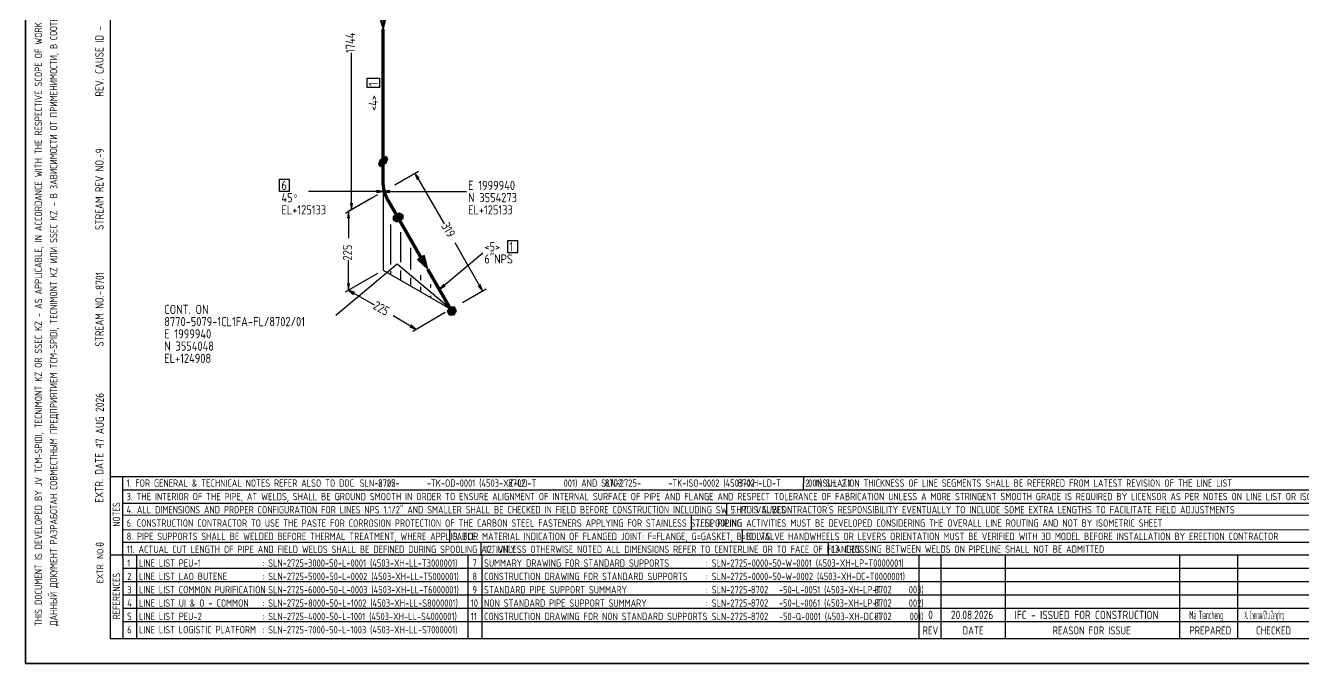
# Model space of a CAD drawing. Extents: x 0 to 594, y 0 to 420.
# Drawn here: x 0 to 383.2, y 0 to 191.3 of the extents above; entities that cross this region are included whole.
import ezdxf

# ---------------------------------------------------------------- set-up
doc = ezdxf.new("R2010")
doc.units = 0
doc.header["$MEASUREMENT"] = 0
doc.linetypes.add('BORDER_2012_SLN$0$8001.Solid', pattern=[0])
for name, color, linetype, lineweight in [('BORDER_2012_SLN$0$BG_01', 7, 'BORDER_2012_SLN$0$8001.Solid', 25), ('BORDER_2012_SLN$0$BG_02', 7, 'BORDER_2012_SLN$0$8001.Solid', 25), ('BORDER_2012_SLN$0$BG_Level_1', 7, 'BORDER_2012_SLN$0$8001.Solid', 25), ('BORDER_2012_SLN$0$Level_1', 7, 'BORDER_2012_SLN$0$8001.Solid', 25), ('BORDER_2012_SLN$0$Level_18', 7, 'BORDER_2012_SLN$0$8001.Solid', 25)]:
    doc.layers.add(name, color=color, linetype=linetype, lineweight=lineweight)
doc.layers.add('GT_1', color=7, linetype='Continuous')
doc.styles.add('BORDER_2012_SLN$0$GOST type A', font='GOST type A')
doc.styles.add('HTX1', font='')
doc.styles.get('HTX1').set_extended_font_data('GOST type A')

# ---------------------------------------------------------------- blocks, each defined once
blk = doc.blocks.new('BORDER_2012_SLN')
at = {"layer": 'BORDER_2012_SLN$0$BG_Level_1', "color": 7, "lineweight": -3}
for p, q in [((402.7, 56), (25.4, 56)), ((29.11, 56), (29.22, 7.5)), ((233.25, 56), (233.24, 52)), ((402.7, 52), (29.1, 52)), ((402.7, 47.99), (29.16, 48.01)), ((210.22, 48), (210.22, 44.42)), ((402.7, 44.41), (29.17, 44.42)), ((199.61, 44.42), (199.61, 40.02)), ((402.7, 39.96), (29.15, 40.07)), ((127.1, 40.04), (127.1, 36.23)), ((214.87, 40.02), (214.87, 36.23)), ((136.5, 36.23), (136.5, 32.43)), ((240.64, 36.23), (240.64, 32.43)), ((33.22, 32.43), (33.22, 7.59)), ((132.63, 32.43), (132.63, 7.6)), ((136.8, 32.43), (136.8, 7.59))]:
    blk.add_line(p, q, dxfattribs=at)
at = {"layer": 'BORDER_2012_SLN$0$Level_1', "color": 7, "lineweight": -3}
for p, q in [((25.4, 412.5), (25.4, 7.5)), ((402.7, 36.23), (29.15, 36.23)), ((402.7, 32.43), (25.4, 32.43)), ((267.9, 32.43), (267.91, 7.5)), ((274.59, 7.5), (274.59, 32.43)), ((293.91, 7.5), (293.91, 32.43)), ((346.11, 7.5), (346.11, 32.43)), ((363.55, 7.5), (363.55, 32.43)), ((402.7, 28.43), (29.17, 28.43)), ((402.7, 24.43), (29.18, 24.43)), ((402.7, 20.43), (29.19, 20.43)), ((402.7, 16.43), (29.2, 16.43)), ((402.7, 12.43), (29.2, 12.43)), ((25.4, 7.5), (588.6, 7.5))]:
    blk.add_line(p, q, dxfattribs=at)
at = {"layer": 'BORDER_2012_SLN$0$Level_18', "color": 7, "lineweight": -3, "flags": 128}
blk.add_lwpolyline([(0, 0), (0, 420), (594, 420), (594, 0)], close=True, dxfattribs=at)
at = {"color": 7, "char_height": 2.2, "attachment_point": 1, "style": 'BORDER_2012_SLN$0$GOST type A'}
for s, insert in [('{\\l\\fGOST type A|b0|i0;\\T1;1}', (30.5, 31.2)), ('{\\l\\fGOST type A|b0|i0;\\T1;: SLN-2725-3000-50-L-0001 (4503-XH-LL-T3000001)}', (71, 31.2)), ('{\\l\\fGOST type A|b0|i0;\\T1;7}', (134, 31.2)), ('{\\l\\fGOST type A|b0|i0;\\T1;SUMMARY DRAWING FOR STANDARD SUPPORTS}', (137.5, 31.2)), ('{\\l\\fGOST type A|b0|i0;\\T1;: SLN-2725-0000-50-W-0001 (4503-XH-LP-T0000001)}', (204, 31.2)), ('{\\l\\fGOST type A|b0|i0;\\T1;2}', (30.5, 27.2)), ('{\\l\\fGOST type A|b0|i0;\\T1;LINE LIST LAO BUTENE}', (34, 27.2)), ('{\\l\\fGOST type A|b0|i0;\\T1;: SLN-2725-5000-50-L-0002 (4503-XH-LL-T5000001)}', (71, 27.2)), ('{\\l\\fGOST type A|b0|i0;\\T1;8}', (134, 27.2)), ('{\\l\\fGOST type A|b0|i0;\\T1;CONSTRUCTION DRAWING FOR STANDARD SUPPORTS}', (137.5, 27.2)), ('{\\l\\fGOST type A|b0|i0;\\T1;: SLN-2725-0000-50-W-0002 (4503-XH-DC-T0000001)}', (204, 27.2)), ('{\\l\\fGOST type A|b0|i0;\\T1;3}', (30.5, 23.2)), ('{\\l\\fGOST type A|b0|i0;\\T1;LINE LIST COMMON PURIFICATION}', (34, 23.2)), ('{\\l\\fGOST type A|b0|i0;\\T1;: SLN-2725-6000-50-L-0003 (4503-XH-LL-T6000001)}', (71, 23.2)), ('{\\l\\fGOST type A|b0|i0;\\T1;9}', (134, 23.2)), ('{\\C256;STANDARD PIPE SUPPORT SUMMARY}', (137.5, 23.2)), ('{\\fGOST type A|b0|i0|c0|p34;: SLN-2725-       -50-L-0051 (4503-XH-LP-T       003)}', (204, 23.2)), ('{\\l\\fGOST type A|b0|i0;\\T1;4}', (30.5, 19.2)), ('{\\l\\fGOST type A|b0|i0;\\T1;LINE LIST UI & O - COMMON}', (34, 19.2)), ('{\\l\\fGOST type A|b0|i0;\\T1;: SLN-2725-8000-50-L-1002 (4503-XH-LL-S8000001)}', (71, 19.2)), ('{\\l\\fGOST type A|b0|i0;\\T1;10}', (133.5, 19.2)), ('{\\l\\fGOST type A|b0|i0;\\T1;NON STANDARD PIPE SUPPORT SUMMARY}', (137.5, 19.2)), ('{\\fGOST type A|b0|i0|c0|p34;: SLN-2725-       -50-L-0061 (4503-XH-LP-T       002)}', (204, 19.2)), ('{\\l\\fGOST type A|b0|i0;\\T1;: SLN-2725-4000-50-L-1001 (4503-XH-LL-S4000001)}', (71, 15.2)), ('{\\fGOST type A|b0|i0|c0|p34;: SLN-2725-       -50-Q-0001 (4503-XH-DC-T       001)}', (204, 15.2)), ('{\\l\\fGOST type A|b0|i0;\\T1;5}', (30.5, 15.2)), ('{\\l\\fGOST type A|b0|i0;\\T1;LINE LIST PEU-2}', (34, 15.2)), ('{\\l\\fGOST type A|b0|i0;\\T1;11}', (133.5, 15.2)), ('{\\C256;CONSTRUCTION DRAWING FOR NON STANDARD SUPPORTS}', (137.5, 15.2)), ('{\\l\\fGOST type A|b0|i0;\\T1;6}', (30.5, 11.2)), ('{\\l\\fGOST type A|b0|i0;\\T1;LINE LIST LOGISTIC PLATFORM}', (34, 11.2)), ('{\\l\\fGOST type A|b0|i0;\\T1;: SLN-2725-7000-50-L-1003 (4503-XH-LL-S7000001)}', (71, 11.2))]:
    blk.add_mtext(s, dxfattribs=dict(at, insert=insert))
at = {"layer": 'BORDER_2012_SLN$0$BG_01', "color": 7, "attachment_point": 1, "rotation": 90, "style": 'BORDER_2012_SLN$0$GOST type A'}
for s, insert, char_height in [('{\\fGOST type A|b0|i0|c134|p34;\\W1.01;ДАННЫЙ ДОКУМЕНТ РАЗРАБОТАН СОВМЕСТНЫМ ПРЕДПРИЯТИЕМ \\fGOST type A|b0|i0|c0|p34;TCM-SPIDI, TECNIMONT KZ \\fGOST type A|b0|i0|c134|p34;ИЛИ \\fGOST type A|b0|i0|c0|p34;SSEC KZ - \\fGOST type A|b0|i0|c134|p34;В ЗАВИСИМОСТИ ОТ ПРИМЕНИМОСТИ\\fGOST type A|b0|i0|c0|p34;, \\fGOST type A|b0|i0|c134|p34;В СООТВЕТСТВИИ С СООТВЕТСТВУЮЩЕЙ ОБЛАСТЬЮ РАБОТ\\fGOST type A|b0|i0|c0|p34;. \\fGOST type A|b0|i0|c134|p34;ЯВЛЯЕТСЯ КОНФИДЕНЦИАЛЬНЫМ И НЕ МОЖЕТ БЫТЬ ИСПОЛЬЗОВАН ДРУГИМИ ЛИЦАМИ ДЛЯ КАКИХ\\fGOST type A|b0|i0|c0|p34;-\\fGOST type A|b0|i0|c134|p34;ЛИБО ЦЕЛЕЙ\\fGOST type A|b0|i0|c0|p34;, \\fGOST type A|b0|i0|c134|p34;КРОМЕ ПРОЕКТА \\fGOST type A|b0|i0|c0|p34;SILLENO.}', (7.3, 11.21), 2.2), ('{\\l\\fGOST type A|b0|i0;\\T1;EXTR. DATE -}', (20.86, 48.18), 2.5), ('{\\l\\fGOST type A|b0|i0;\\T1;EXTR. NO.-}', (21.36, 24.02), 2)]:
    blk.add_mtext(s, dxfattribs=dict(at, insert=insert, char_height=char_height))
at = {"layer": 'BORDER_2012_SLN$0$BG_01', "color": 7, "insert": (2.76, 11.2), "char_height": 2.2, "attachment_point": 1, "rotation": 90, "line_spacing_factor": 1.090909, "style": 'BORDER_2012_SLN$0$GOST type A'}
blk.add_mtext('{\\fGOST type A|b0|i0|c0|p34;\\W1.01;THIS DOCUMENT IS DEVELOPED BY JV TCM-SPIDI, TECNIMONT KZ OR SSEC KZ - AS APPLICABLE, IN ACCORDANCE WITH THE RESPECTIVE SCOPE OF WORK -  IS CONFIDENTIAL AND CANNOT BE USED BY OTHERS FOR ANY PURPOSE OTHER THAN THE SILLENO PROJECT}', dxfattribs=at)
at = {"layer": 'BORDER_2012_SLN$0$BG_02', "color": 7, "char_height": 2.5, "attachment_point": 1, "rotation": 90, "style": 'BORDER_2012_SLN$0$GOST type A'}
for s, insert in [('{\\l\\fGOST type A|b0|i0;\\T1;REV. CAUSE ID - }', (20.9, 170)), ('{\\l\\fGOST type A|b0|i0;\\T1;STREAM REV NO.-}', (20.9, 130)), ('{\\l\\fGOST type A|b0|i0;\\T1;STREAM NO.-}', (20.9, 95))]:
    blk.add_mtext(s, dxfattribs=dict(at, insert=insert))
at = {"layer": 'BORDER_2012_SLN$0$BG_Level_1', "color": 7, "attachment_point": 1, "style": 'BORDER_2012_SLN$0$GOST type A'}
for s, insert, char_height in [('{\\fGOST type A|b0|i0|c0|p34;\\C256; 1. FOR GENERAL & TECHNICAL NOTES REFER ALSO TO DOC. SLN-2725-       -TK-OD-0001 (4503-XZ-LD-T       001) AND SLN-2725-       -TK-ISO-0002 (4503-XH-LD-T       001) SH. 2.1}', (29.11, 55.19), 2.2), ('{\\fGOST type A|b0|i0|c0|p34;\\C256;2. INSULATION THICKNESS OF LINE SEGMENTS SHALL BE REFERRED FROM LATEST REVISION OF THE LINE LIST}', (233.84, 55.19), 2.2), ('{\\fGOST type A|b0|i0|c0|p34;\\C256; 3. THE INTERIOR OF THE PIPE, AT WELDS, SHALL BE GROUND SMOOTH IN ORDER TO ENSURE ALIGNMENT OF INTERNAL SURFACE OF PIPE AND FLANGE AND RESPECT TOLERANCE OF FABRICATION UNLESS A MORE STRINGENT SMOOTH GRADE IS REQUIRED BY LICENSOR AS PER NOTES ON LINE LIST OR ISOMETRIC}', (29.12, 51.15), 2.2), ('{\\fGOST type A|b0|i0|c0|p34;\\C256; 4. ALL DIMENSIONS AND PROPER CONFIGURATION FOR LINES NPS 1.1/2" AND SMALLER SHALL BE CHECKED IN FIELD BEFORE CONSTRUCTION INCLUDING SW THRD VALVES}', (29.13, 47.2), 2.2), ("{\\C256; 5. IT IS SUBCONTRACTOR'S RESPONSIBILITY EVENTUALLY TO INCLUDE SOME EXTRA LENGTHS TO FACILITATE FIELD ADJUSTMENTS}", (210.22, 47.2), 2.2), ('{\\C256; 6. CONSTRUCTION CONTRACTOR TO USE THE PASTE FOR CORROSION PROTECTION OF THE CARBON STEEL FASTENERS APPLYING FOR STAINLESS STEEL PIPING}', (29.14, 43.2), 2.2), ('{\\C256; 7. SPOOLING ACTIVITIES MUST BE DEVELOPED CONSIDERING THE OVERALL LINE ROUTING AND NOT BY ISOMETRIC SHEET}', (199.61, 43.2), 2.2), ('{\\C256; 8. PIPE SUPPORTS SHALL BE WELDED BEFORE THERMAL TREATMENT, WHERE APPLICABLE}', (29.15, 39.2), 2.2), ('{\\C256; 9. FOR MATERIAL INDICATION OF FLANGED JOINT: F=FLANGE, G=GASKET, B=BOLTS}', (127.1, 39.2), 2.2), ('{\\C256; 10. VALVE HANDWHEELS OR LEVERS ORIENTATION MUST BE VERIFIED WITH 3D MODEL BEFORE INSTALLATION BY ERECTION CONTRACTOR}', (214.87, 39.2), 2.2), ('{\\C256; 11. ACTUAL CUT LENGTH OF PIPE AND FIELD WELDS SHALL BE DEFINED DURING SPOOLING ACTIVITY}', (29.16, 35.32), 2.2), ('{\\C256; 12. UNLESS OTHERWISE NOTED ALL DIMENSIONS REFER TO CENTERLINE OR TO FACE OF FLANGES}', (136.5, 35.35), 2.2), ('{\\C256; 13. CROSSING BETWEEN WELDS ON PIPELINE SHALL NOT BE ADMITTED}', (240.64, 35.38), 2.2), ('{\\l\\fGOST type A|b0|i0;\\T1;LINE LIST PEU-1}', (34, 31.2), 2.2), ('{\\l\\fGOST type A|b0|i0;\\T1;REV}', (269, 11.1), 2.4), ('{\\l\\fGOST type A|b0|i0;\\T1;DATE}', (281, 11.1), 2.4), ('{\\l\\fGOST type A|b0|i0;\\T1;REASON FOR ISSUE}', (308, 11.1), 2.4), ('{\\l\\fGOST type A|b0|i0;\\T1;PREPARED}', (349, 11.1), 2.4), ('{\\l\\fGOST type A|b0|i0;\\T1;CHECKED}', (369, 11.1), 2.4)]:
    blk.add_mtext(s, dxfattribs=dict(at, insert=insert, char_height=char_height))
at = {"layer": 'BORDER_2012_SLN$0$BG_Level_1', "color": 7, "char_height": 2.2, "attachment_point": 1, "rotation": 90, "style": 'BORDER_2012_SLN$0$GOST type A'}
for s, insert in [('{\\l\\fGOST type A|b0|i0;\\T1;NOTES}', (26.15, 40.99)), ('{\\l\\fGOST type A|b0|i0;\\T1;REFERENCES}', (26.15, 13.23))]:
    blk.add_mtext(s, dxfattribs=dict(at, insert=insert))

msp = doc.modelspace()

# ---------------------------------------------------------------- linework, layer by layer
at = {"layer": 'GT_1', "flags": 128}
for points in [[(0, 0), (594, 0), (594, 420), (0, 420), (0, 0)], [(108.3, 194.9), (107.2, 190.3), (106.2, 193.7)], [(108.2, 194.9), (107.2, 190.7), (106.3, 193.8)], [(108, 194.8), (107.2, 191.1), (106.4, 193.9)], [(107.2, 194.3), (107.2, 190.3)], [(97.7, 136), (97.7, 183.1)], [(102.4, 172.7), (102.4, 175.5), (106.1, 175.5), (106.1, 172.7), (102.4, 172.7)], [(108.1, 150), (108.6, 151.3), (108.1, 152), (106.3, 151), (105.8, 149.7), (106.3, 149), (108.1, 150)], [(105.838, 149.8), (107.74, 149.8)], [(105.871, 149.6), (107.38, 149.6)], [(105.915, 150), (108.1, 150)], [(105.992, 150.2), (108.177, 150.2)], [(106.069, 150.4), (108.254, 150.4)], [(106.146, 150.6), (108.331, 150.6)], [(106.223, 150.8), (108.408, 150.8)], [(106.3, 151), (108.485, 151)], [(106.66, 151.2), (108.562, 151.2)], [(107.02, 151.4), (108.529, 151.4)], [(107.38, 151.6), (108.386, 151.6)], [(107.74, 151.8), (108.243, 151.8)], [(106.014, 149.4), (107.02, 149.4)], [(106.157, 149.2), (106.66, 149.2)], [(110.7, 143.5), (117.8, 147.6)], [(118, 145.5), (116.7, 147), (117.4, 145.1)], [(116.7, 147), (125.5, 131.8)], [(76.2, 145.2), (79.1, 145.2), (79.1, 141.5), (76.2, 141.5), (76.2, 145.2)], [(105.2, 141.2), (107.2, 141.5), (105.2, 141.8)], [(109.2, 141.8), (107.2, 141.5), (109.2, 141.2)], [(107.2, 141.5), (94.2, 141.5), (84.8, 141.5)], [(105.5, 140.5), (95.8, 134.9)], [(103.7, 139.5), (96.6, 135.4)], [(97.4, 138), (97.7, 136), (98, 138)], [(107.2, 141.5), (132.2, 141.5)], [(107.2, 141.5), (107.2, 117.9)], [(97.1, 133.5), (96.8, 135.5), (96.5, 133.5)], [(96.8, 135.5), (96.8, 127.5)], [(111.3, 132.3), (110.3, 132.9), (110.3, 134.1), (112.1, 135.1), (113.1, 134.5), (113.1, 133.3), (111.3, 132.3)], [(110.48, 134.2), (113.1, 134.2)], [(110.84, 134.4), (113.1, 134.4)], [(111.2, 134.6), (112.933, 134.6)], [(111.56, 134.8), (112.6, 134.8)], [(109.5, 119.6), (109.5, 131.6)], [(110.3, 134), (113.1, 134)], [(110.3, 133.8), (113.1, 133.8)], [(110.3, 133.6), (113.1, 133.6)], [(110.3, 133.4), (113.1, 133.4)], [(110.3, 133.2), (112.92, 133.2)], [(110.3, 133), (112.56, 133)], [(110.467, 132.8), (112.2, 132.8)], [(110.8, 132.6), (111.84, 132.6)], [(112.5, 120.3), (112.5, 129.3)], [(144.6, 126.8), (147.5, 126.8), (147.5, 123.1), (144.6, 123.1), (144.6, 126.8)], [(115.5, 118.1), (115.5, 124.6)], [(124.1, 112.2), (137.1, 123.1)], [(137, 111.7), (128.8, 126.1)], [(127.5, 106.2), (111.4, 119.7), (93, 104.3)], [(96.8, 111.9), (96.8, 120.9)], [(118.6, 121.7), (117.5, 121.1), (120.6, 118.2), (119.6, 122.3), (117.6, 121.1), (120.4, 118.6), (119.5, 122.2), (117.8, 121.2), (120.2, 118.9), (119.4, 122.1), (117.9, 121.3), (120, 119.3), (119.2, 122.1), (118, 121.4), (119.8, 119.6), (119.1, 122), (118.2, 121.5), (119.6, 119.9), (118.9, 121.9), (118.3, 121.5), (119.5, 120.2), (118.8, 121.8), (118.5, 121.6), (119.3, 120.6), (118.7, 121.7), (118.6, 121.7), (120.6, 118.2)], [(105.5, 116.9), (95.8, 111.3)], [(105.5, 116.9), (95.8, 111.3)], [(107.2, 117.9), (127.5, 106.2)], [(109.5, 116.6), (109.5, 117.6)], [(112.5, 114.8), (112.5, 117.8)], [(115.5, 113.1), (115.5, 115.6)], [(118.5, 114.9), (118.5, 116.4)], [(96.5, 113.9), (96.8, 111.9), (97.1, 113.9)], [(98.7, 111.2), (96.8, 111.9), (98.3, 110.6)], [(96.8, 111.9), (104.5, 107.5)], [(118.5, 111.4), (118.5, 112.9)], [(121.5, 112.7), (121.5, 113.7)], [(125.4, 113.7), (124.1, 112.2), (125.8, 113.2)], [(131, 108.2), (138.1, 112.3)], [(135.7, 113.2), (137, 111.7), (136.3, 113.6)], [(121.5, 109.7), (121.5, 110.2)], [(125.8, 107.2), (127.5, 106.2), (126.2, 107.7)], [(117.1, 100.2), (110.2, 104.2)], [(125.8, 105.2), (116.1, 99.6)], [(126.4, 105.6), (127, 104.5), (128.5, 104.5), (129.2, 105.7), (128.6, 106.8), (127.2, 106.8), (126.4, 105.6)], [(126.4, 105.6), (129.142, 105.6)], [(126.509, 105.4), (129.025, 105.4)], [(126.533, 105.8), (129.145, 105.8)], [(126.618, 105.2), (128.908, 105.2)], [(126.667, 106), (129.036, 106)], [(126.727, 105), (128.792, 105)], [(126.8, 106.2), (128.927, 106.2)], [(126.836, 104.8), (128.675, 104.8)], [(126.933, 106.4), (128.818, 106.4)], [(126.945, 104.6), (128.558, 104.6)], [(127.067, 106.6), (128.709, 106.6)], [(115.2, 100.9), (117.1, 100.2), (115.6, 101.5)]]:
    msp.add_lwpolyline(points, dxfattribs=at)
at = {"layer": 'GT_1', "const_width": 1, "flags": 128}
for points in [[(107.2, 190.3), (107.2, 150.5)], [(107.2, 150.5), (107.2, 144.5)], [(108.7, 138.9), (111.7, 133.7)], [(111.7, 133.7), (118.6, 121.7)], [(120.6, 118.2), (127.5, 106.2)]]:
    msp.add_lwpolyline(points, dxfattribs=at)
msp.add_lwpolyline([(107.2, 144.5, 0.131614), (108.7, 138.9)], format="xyb", dxfattribs=at)

# ---------------------------------------------------------------- block references
at = {"linetype": 'Continuous'}
msp.add_blockref('BORDER_2012_SLN', (0, 0), dxfattribs=at)

# ---------------------------------------------------------------- texts
at = {"layer": 'GT_1', "style": 'HTX1', "width": 1.02}
for s, height, rotation, p in [('1744', 2.75, 90, (98.774, 183.079)), ('1', 2.75, 90, (105.65, 173.166)), ('<4>', 2.75, 90, (105.65, 165.686)), ('9', 2.5, 90, (23.5, 153)), ('319', 2.75, 300, (124.509, 131.25)), ('225', 2.75, 90, (97.908, 120.871)), ('8701', 2.5, 90, (23.5, 112)), ('225', 2.75, 330, (103.958, 106.512)), ('17 AUG 2026', 2.5, 90, (23.5, 65)), ('0', 2.5, 90, (23.5, 35))]:
    msp.add_text(s, height=height, rotation=rotation, dxfattribs=at).set_placement(p)
at = {"layer": 'GT_1', "style": 'HTX1'}
for s, height, width, p in [('6', 2.75, 1.02, (76.729, 142)), ('E 1999940', 2.75, 1.02, (132.7, 142)), ('45', 2.75, 1.02, (76.729, 138.333)), ('o', 1.375, 1.02, (80.469, 139.708)), ('N 3554273', 2.75, 1.02, (132.7, 138.333)), ('EL+125133', 2.75, 1.02, (76.729, 134.667)), ('EL+125133', 2.75, 1.02, (132.7, 134.667)), ('<5>', 2.75, 1.02, (137.6, 123.6)), ('6"NPS', 2.75, 1.02, (137.6, 119.933)), ('1', 2.75, 1.02, (145.08, 123.6)), ('CONT. ON', 2.75, 1.02, (41.586, 104.8)), ('8770-5079-1CL1FA-FL/8702/01', 2.75, 1.02, (41.586, 101.133)), ('E 1999940', 2.75, 1.02, (41.586, 97.467)), ('N 3554048', 2.75, 1.02, (41.586, 93.8)), ('EL+124908', 2.75, 1.02, (41.586, 90.133)), ('8702', 2.25, 1.02, (105.7, 53)), ('8702', 2.25, 1.02, (144.7, 53)), ('8702', 2.25, 1.02, (173.7, 53)), ('8702', 2.25, 1.02, (213.5, 53)), ('8702', 2.25, 1.02, (217.5, 21)), ('8702', 2.25, 1.02, (254.5, 21)), ('8702', 2.25, 1.02, (217.5, 17)), ('8702', 2.25, 1.02, (254.5, 17)), ('0', 2.5, 1.02, (270.7, 13.3)), ('0', 2.5, 1.02, (270.7, 13.3)), ('0', 2.5, 1.02, (270.7, 13.3)), ('0', 2.5, 1.02, (270.7, 13.3)), ('0', 2.5, 1.02, (270.7, 13.3)), ('0', 2.5, 1.02, (270.7, 13.3)), ('0', 2.5, 1.02, (270.7, 13.3)), ('20.08.2026', 2.5, 1.02, (277.5, 13.3)), ('20.08.2026', 2.5, 1.02, (277.5, 13.3)), ('20.08.2026', 2.5, 1.02, (277.5, 13.3)), ('20.08.2026', 2.5, 1.02, (277.5, 13.3)), ('20.08.2026', 2.5, 1.02, (277.5, 13.3)), ('20.08.2026', 2.5, 1.02, (277.5, 13.3)), ('20.08.2026', 2.5, 1.02, (277.5, 13.3)), ('IFC - ISSUED FOR CONSTRUCTION', 2.5, 1.02, (296.6, 13.3)), ('IFC - ISSUED FOR CONSTRUCTION', 2.5, 1.02, (296.6, 13.3)), ('IFC - ISSUED FOR CONSTRUCTION', 2.5, 1.02, (296.6, 13.3)), ('IFC - ISSUED FOR CONSTRUCTION', 2.5, 1.02, (296.6, 13.3)), ('IFC - ISSUED FOR CONSTRUCTION', 2.5, 1.02, (296.6, 13.3)), ('IFC - ISSUED FOR CONSTRUCTION', 2.5, 1.02, (296.6, 13.3)), ('IFC - ISSUED FOR CONSTRUCTION', 2.5, 1.02, (296.6, 13.3)), ('Ma Tiancheng', 2.5, 0.5, (349, 13.3)), ('Ma Tiancheng', 2.5, 0.5, (349, 13.3)), ('Ma Tiancheng', 2.5, 0.5, (349, 13.3)), ('Ma Tiancheng', 2.5, 0.5, (349, 13.3)), ('Ma Tiancheng', 2.5, 0.5, (349, 13.3)), ('Ma Tiancheng', 2.5, 0.5, (349, 13.3)), ('Ma Tiancheng', 2.5, 0.5, (349, 13.3)), ('Xu Chenhua/Zhu Zengting', 2.5, 0.3, (365.5, 13.3)), ('Xu Chenhua/Zhu Zengting', 2.5, 0.3, (365.5, 13.3)), ('Xu Chenhua/Zhu Zengting', 2.5, 0.3, (365.5, 13.3)), ('Xu Chenhua/Zhu Zengting', 2.5, 0.3, (365.5, 13.3)), ('Xu Chenhua/Zhu Zengting', 2.5, 0.3, (365.5, 13.3)), ('Xu Chenhua/Zhu Zengting', 2.5, 0.3, (365.5, 13.3)), ('Xu Chenhua/Zhu Zengting', 2.5, 0.3, (365.5, 13.3)), ('8702', 2.25, 1.02, (217.5, 13)), ('8702', 2.25, 1.02, (254.5, 13))]:
    msp.add_text(s, height=height, dxfattribs=dict(at, width=width)).set_placement(p)

doc.saveas('drawing.dxf')
